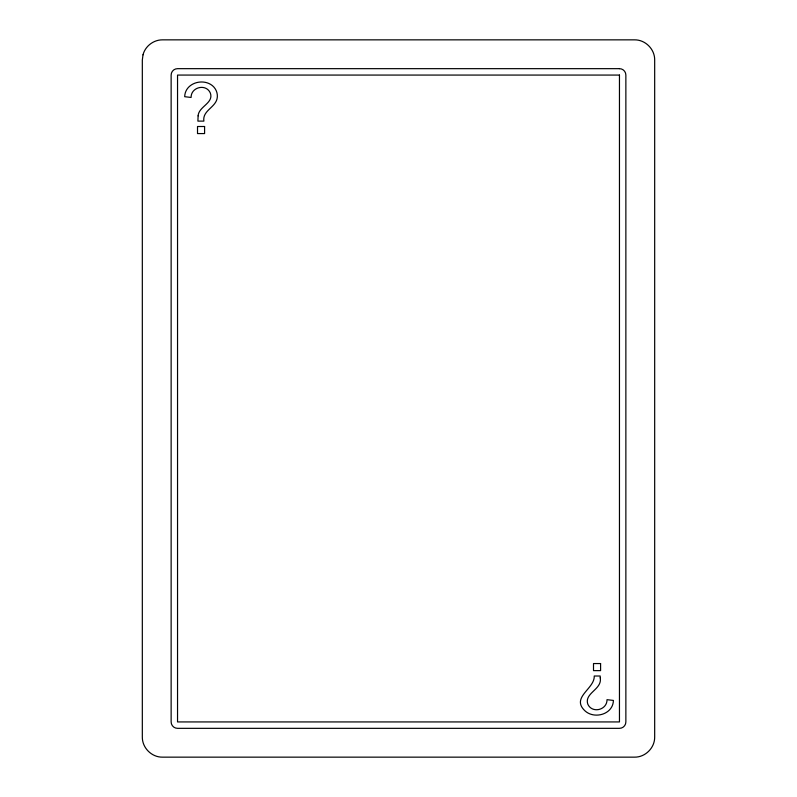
<?xml version="1.0" encoding="UTF-8"?>
<svg xmlns="http://www.w3.org/2000/svg" width="797" height="797" viewBox="0 0 797 797"><rect width="100%" height="100%" fill="white"/><g stroke="black" fill="none" stroke-linecap="round" stroke-linejoin="round"><path stroke-width="1.2" d="M198.114 115.834L197.895 121.114L203.873 121.114C202.338 110.893 214.642 107.794 216.983 99.087C218.458 93.379 215.608 87.252 210.557 84.352C200.555 78.435 185.004 83.984 184.695 96.696L191.091 97.453C190.931 87.032 206.005 83.376 210.278 92.9C214.134 103.132 198.692 106.36 198.114 115.834M600.241 677.878C602.383 689.485 583.992 692.962 587.827 704.219C592.101 713.753 607.175 710.097 607.015 699.676L613.401 700.433C613.122 714.331 594.622 719.482 585.147 711.004C570.403 697.395 594.861 688.917 594.233 676.015L600.211 676.015L600.241 677.878M143.012 54.804L142.324 60.024L142.324 736.976C142.125 747.795 151.679 757.349 162.488 757.15L634.512 757.15C645.321 757.349 654.875 747.795 654.676 736.976L654.676 60.024C654.875 49.205 645.321 39.651 634.512 39.85L162.488 39.85C153.572 39.78 145.223 46.166 143.012 54.804M619.458 68.662L177.542 68.662A6.406 6.406 0 0 0 171.136 75.067L171.136 721.933A6.406 6.406 0 0 0 177.542 728.338L619.458 728.338A6.406 6.406 0 0 0 625.864 721.933L625.864 75.067A6.406 6.406 0 0 0 619.458 68.662M619.458 75.067L177.542 75.067L177.542 721.933L619.458 721.933L619.458 75.067M204.59 126.504L197.517 126.504L197.517 133.577L204.59 133.577L204.59 126.504M600.589 663.552L593.506 663.552L593.506 670.626L600.589 670.626L600.589 663.552"/></g></svg>
